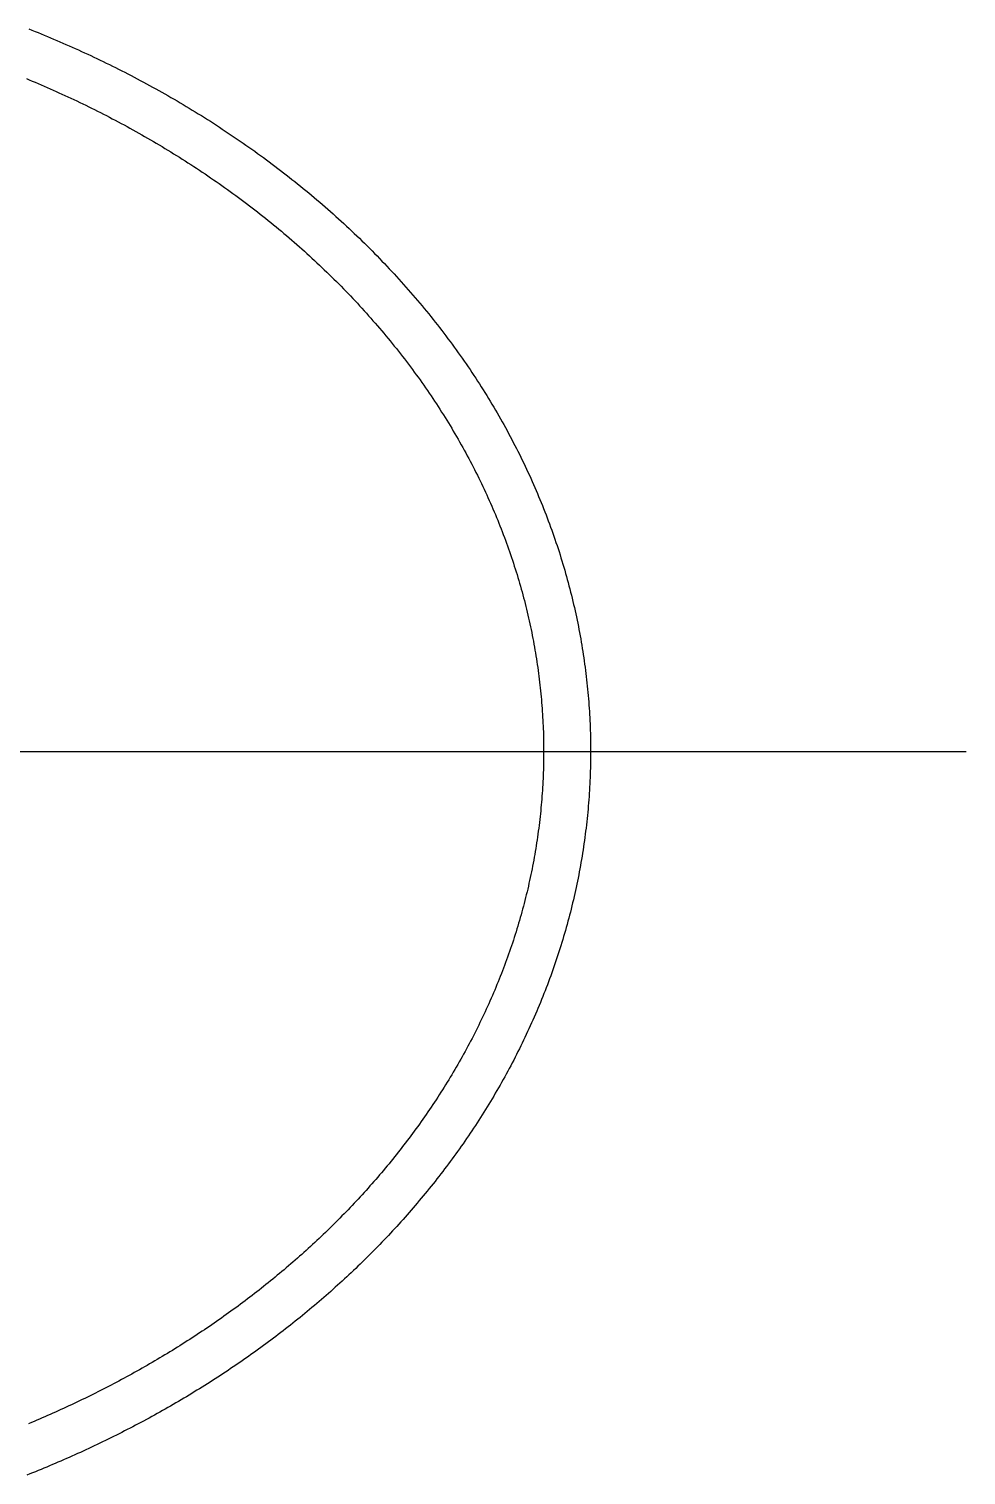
# Model space of a CAD drawing. Extents: x -24.5 to 19.9, y -16.2 to 6.5.
# Drawn here: x 14.95 to 19.95, y -3.85 to 3.85 of the extents above; entities that cross this region are included whole.
import ezdxf

# ---------------------------------------------------------------- set-up
doc = ezdxf.new("R2010")
doc.units = 0
doc.linetypes.add('CENTER', pattern=[50.8, 31.75, -6.35, 6.35, -6.35])
doc.layers.get('0').update_dxf_attribs({"linetype": 'CONTINUOUS'})
doc.layers.add('CENTER', color=1, linetype='CENTER')

msp = doc.modelspace()

# ---------------------------------------------------------------- linework, layer by layer
at = {"color": 7}
for points in [[(14.9542, 3.84864, 0), (14.9706, 3.84209, 0), (14.9871, 3.83549, 0), (15.0036, 3.82882, 0), (15.02, 3.82209, 0), (15.0365, 3.81531, 0), (15.053, 3.80846, 0), (15.0695, 3.80156, 0), (15.086, 3.79459, 0), (15.1025, 3.78757, 0), (15.119, 3.78048, 0), (15.1355, 3.77334, 0), (15.152, 3.76613, 0), (15.1685, 3.75887, 0), (15.185, 3.75154, 0), (15.2016, 3.74415, 0), (15.2181, 3.7367, 0), (15.2346, 3.72919, 0), (15.2511, 3.72162, 0), (15.2676, 3.71399, 0), (15.2841, 3.70629, 0), (15.3006, 3.69853, 0), (15.3172, 3.69071, 0), (15.3337, 3.68283, 0), (15.3502, 3.67488, 0), (15.3667, 3.66687, 0), (15.3832, 3.6588, 0), (15.3997, 3.65067, 0), (15.4162, 3.64247, 0), (15.4326, 3.63421, 0), (15.4491, 3.62588, 0), (15.4656, 3.61749, 0), (15.482, 3.60904, 0), (15.4985, 3.60052, 0), (15.5149, 3.59193, 0), (15.5314, 3.58329, 0), (15.5478, 3.57457, 0), (15.5642, 3.5658, 0), (15.5806, 3.55695, 0), (15.597, 3.54805, 0), (15.6134, 3.53907, 0), (15.6298, 3.53004, 0), (15.6461, 3.52094, 0), (15.6624, 3.51177, 0), (15.6787, 3.50255, 0), (15.695, 3.49326, 0), (15.7113, 3.4839, 0), (15.7276, 3.47448, 0), (15.7438, 3.465, 0), (15.7601, 3.45545, 0), (15.7763, 3.44585, 0), (15.7924, 3.43617, 0), (15.8086, 3.42644, 0), (15.8247, 3.41664, 0), (15.8409, 3.40679, 0), (15.857, 3.39687, 0), (15.873, 3.38688, 0), (15.8891, 3.37684, 0), (15.9051, 3.36673, 0), (15.9211, 3.35656, 0), (15.9371, 3.34633, 0), (15.953, 3.33604, 0), (15.9689, 3.32569, 0), (15.9848, 3.31528, 0), (16.0007, 3.3048, 0), (16.0165, 3.29427, 0), (16.0323, 3.28367, 0), (16.048, 3.27302, 0), (16.0638, 3.2623, 0), (16.0795, 3.25152, 0), (16.0951, 3.24069, 0), (16.1108, 3.22979, 0), (16.1264, 3.21884, 0), (16.1419, 3.20782, 0), (16.1575, 3.19674, 0), (16.173, 3.18561, 0), (16.1884, 3.17442, 0), (16.2038, 3.16317, 0), (16.2192, 3.15185, 0), (16.2345, 3.14049, 0), (16.2498, 3.12906, 0), (16.2651, 3.11757, 0), (16.2803, 3.10603, 0), (16.2955, 3.09442, 0), (16.3106, 3.08276, 0), (16.3257, 3.07105, 0), (16.3408, 3.05927, 0), (16.3558, 3.04744, 0), (16.3708, 3.03555, 0), (16.3857, 3.0236, 0), (16.4006, 3.01159, 0), (16.4154, 2.99953, 0), (16.4302, 2.98742, 0), (16.4449, 2.97524, 0), (16.4596, 2.96301, 0), (16.4742, 2.95072, 0), (16.4888, 2.93838, 0), (16.5033, 2.92598, 0), (16.5178, 2.91353, 0), (16.5322, 2.90101, 0), (16.5466, 2.88845, 0), (16.5609, 2.87583, 0), (16.5752, 2.86315, 0), (16.5894, 2.85042, 0), (16.6036, 2.83763, 0), (16.6177, 2.82479, 0), (16.6317, 2.8119, 0), (16.6457, 2.79896, 0), (16.6596, 2.78596, 0), (16.6735, 2.77291, 0), (16.6873, 2.75981, 0), (16.7011, 2.74666, 0), (16.7148, 2.73346, 0), (16.7284, 2.72021, 0), (16.742, 2.70692, 0), (16.7555, 2.69357, 0), (16.7689, 2.68017, 0), (16.7823, 2.66673, 0), (16.7956, 2.65324, 0), (16.8089, 2.6397, 0), (16.8221, 2.62611, 0), (16.8352, 2.61248, 0), (16.8483, 2.5988, 0), (16.8613, 2.58508, 0), (16.8743, 2.57131, 0), (16.8871, 2.5575, 0), (16.8999, 2.54364, 0), (16.9127, 2.52974, 0), (16.9254, 2.5158, 0), (16.938, 2.50181, 0), (16.9505, 2.48778, 0), (16.963, 2.47371, 0), (16.9754, 2.45959, 0), (16.9878, 2.44544, 0), (17, 2.43124, 0), (17.0122, 2.41701, 0), (17.0244, 2.40273, 0), (17.0364, 2.38841, 0), (17.0484, 2.37406, 0), (17.0603, 2.35967, 0), (17.0722, 2.34523, 0), (17.084, 2.33076, 0), (17.0957, 2.31625, 0), (17.1073, 2.30171, 0), (17.1189, 2.28713, 0), (17.1304, 2.27251, 0), (17.1418, 2.25786, 0), (17.1531, 2.24317, 0), (17.1644, 2.22844, 0), (17.1756, 2.21368, 0), (17.1867, 2.19889, 0), (17.1978, 2.18406, 0), (17.2087, 2.1692, 0), (17.2196, 2.15431, 0), (17.2304, 2.13938, 0), (17.2412, 2.12443, 0), (17.2518, 2.10944, 0), (17.2624, 2.09442, 0), (17.2729, 2.07937, 0), (17.2833, 2.06428, 0), (17.2937, 2.04917, 0), (17.304, 2.03403, 0), (17.3141, 2.01886, 0), (17.3243, 2.00366, 0), (17.3343, 1.98843, 0), (17.3442, 1.97318, 0), (17.3541, 1.9579, 0), (17.3639, 1.94258, 0), (17.3736, 1.92724, 0), (17.3832, 1.91188, 0), (17.3928, 1.89648, 0), (17.4022, 1.88106, 0), (17.4116, 1.86561, 0), (17.4209, 1.85013, 0), (17.4301, 1.83463, 0), (17.4393, 1.8191, 0), (17.4484, 1.80354, 0), (17.4574, 1.78796, 0), (17.4663, 1.77236, 0), (17.4751, 1.75672, 0), (17.4838, 1.74107, 0), (17.4925, 1.72539, 0), (17.5011, 1.70968, 0), (17.5096, 1.69395, 0), (17.518, 1.6782, 0), (17.5264, 1.66242, 0), (17.5347, 1.64662, 0), (17.5429, 1.6308, 0), (17.551, 1.61495, 0), (17.559, 1.59909, 0), (17.5669, 1.5832, 0), (17.5748, 1.56728, 0), (17.5826, 1.55135, 0), (17.5903, 1.5354, 0), (17.5979, 1.51942, 0), (17.6055, 1.50343, 0), (17.6129, 1.48741, 0), (17.6203, 1.47137, 0), (17.6276, 1.45532, 0), (17.6348, 1.43924, 0), (17.6419, 1.42315, 0), (17.649, 1.40703, 0), (17.656, 1.3909, 0), (17.6629, 1.37475, 0), (17.6697, 1.35858, 0), (17.6764, 1.34239, 0), (17.683, 1.32619, 0), (17.6896, 1.30997, 0), (17.6961, 1.29373, 0), (17.7025, 1.27747, 0), (17.7088, 1.2612, 0), (17.715, 1.24491, 0), (17.7212, 1.22861, 0), (17.7273, 1.21229, 0), (17.7332, 1.19595, 0), (17.7392, 1.1796, 0), (17.745, 1.16324, 0), (17.7507, 1.14686, 0), (17.7564, 1.13046, 0), (17.7619, 1.11406, 0), (17.7674, 1.09764, 0), (17.7728, 1.0812, 0), (17.7782, 1.06475, 0), (17.7834, 1.04829, 0), (17.7886, 1.03182, 0), (17.7936, 1.01533, 0), (17.7986, 0.998838, 0), (17.8035, 0.98233, 0), (17.8084, 0.965811, 0), (17.8131, 0.949281, 0), (17.8178, 0.932741, 0), (17.8223, 0.91619, 0), (17.8268, 0.899629, 0), (17.8312, 0.883057, 0), (17.8356, 0.866476, 0), (17.8398, 0.849886, 0), (17.844, 0.833286, 0), (17.848, 0.816677, 0), (17.852, 0.800059, 0), (17.8559, 0.783432, 0), (17.8598, 0.766796, 0), (17.8635, 0.750152, 0), (17.8672, 0.7335, 0), (17.8708, 0.71684, 0), (17.8743, 0.700172, 0), (17.8777, 0.683497, 0), (17.881, 0.666814, 0), (17.8842, 0.650124, 0), (17.8874, 0.633427, 0), (17.8905, 0.616724, 0), (17.8935, 0.600013, 0), (17.8964, 0.583297, 0), (17.8992, 0.566574, 0), (17.902, 0.549846, 0), (17.9047, 0.533111, 0), (17.9072, 0.516371, 0), (17.9097, 0.499626, 0), (17.9122, 0.482876, 0), (17.9145, 0.46612, 0), (17.9168, 0.44936, 0), (17.9189, 0.432596, 0), (17.921, 0.415827, 0), (17.923, 0.399054, 0), (17.9249, 0.382277, 0), (17.9268, 0.365497, 0), (17.9285, 0.348713, 0), (17.9302, 0.331925, 0), (17.9318, 0.315135, 0), (17.9333, 0.298341, 0), (17.9347, 0.281545, 0), (17.9361, 0.264747, 0), (17.9373, 0.247946, 0), (17.9385, 0.231143, 0), (17.9396, 0.214339, 0), (17.9406, 0.197532, 0), (17.9416, 0.180724, 0), (17.9424, 0.163915, 0), (17.9432, 0.147105, 0), (17.9438, 0.130294, 0), (17.9444, 0.113482, 0), (17.945, 0.09667, 0), (17.9454, 0.079858, 0), (17.9457, 0.063045, 0), (17.946, 0.046233, 0), (17.9462, 0.029421, 0), (17.9463, 0.012608, 0), (17.9463, -0.004206, 0), (17.9463, -0.021021, 0), (17.9461, -0.037836, 0), (17.9459, -0.054651, 0), (17.9456, -0.071466, 0), (17.9452, -0.08828, 0), (17.9447, -0.105093, 0), (17.9441, -0.121905, 0), (17.9435, -0.138715, 0), (17.9428, -0.155523, 0), (17.9419, -0.172328, 0), (17.9411, -0.189131, 0), (17.9401, -0.20593, 0), (17.939, -0.222725, 0), (17.9379, -0.239517, 0), (17.9367, -0.256304, 0), (17.9353, -0.273087, 0), (17.934, -0.289865, 0), (17.9325, -0.306637, 0), (17.9309, -0.323403, 0), (17.9293, -0.340164, 0), (17.9276, -0.356918, 0), (17.9258, -0.373665, 0), (17.9239, -0.390405, 0), (17.922, -0.407137, 0), (17.9199, -0.423861, 0), (17.9178, -0.440577, 0), (17.9156, -0.457284, 0), (17.9133, -0.473983, 0), (17.9109, -0.490672, 0), (17.9085, -0.507351, 0), (17.906, -0.52402, 0), (17.9034, -0.540679, 0), (17.9007, -0.557327, 0), (17.8979, -0.573963, 0), (17.8951, -0.590588, 0), (17.8921, -0.607201, 0), (17.8891, -0.623802, 0), (17.886, -0.640391, 0), (17.8829, -0.656966, 0), (17.8796, -0.673528, 0), (17.8763, -0.690076, 0), (17.8729, -0.70661, 0), (17.8694, -0.723129, 0), (17.8658, -0.739634, 0), (17.8621, -0.756124, 0), (17.8584, -0.772598, 0), (17.8546, -0.789056, 0), (17.8507, -0.805498, 0), (17.8467, -0.821923, 0), (17.8427, -0.838332, 0), (17.8386, -0.854723, 0), (17.8344, -0.871096, 0), (17.8301, -0.887451, 0), (17.8257, -0.903788, 0), (17.8213, -0.920106, 0), (17.8167, -0.936405, 0), (17.8121, -0.952684, 0), (17.8074, -0.968942, 0), (17.8027, -0.985179, 0), (17.7978, -1.00139, 0), (17.7929, -1.01759, 0), (17.7879, -1.03376, 0), (17.7829, -1.0499, 0), (17.7777, -1.06602, 0), (17.7725, -1.08212, 0), (17.7672, -1.0982, 0), (17.7618, -1.11425, 0), (17.7564, -1.13027, 0), (17.7509, -1.14628, 0), (17.7453, -1.16225, 0), (17.7396, -1.1782, 0), (17.7338, -1.19412, 0), (17.728, -1.21002, 0), (17.7221, -1.22589, 0), (17.7162, -1.24173, 0), (17.7101, -1.25754, 0), (17.704, -1.27333, 0), (17.6978, -1.28909, 0), (17.6916, -1.30482, 0), (17.6852, -1.32051, 0), (17.6789, -1.33619, 0), (17.6724, -1.35183, 0), (17.6658, -1.36744, 0), (17.6592, -1.38302, 0), (17.6526, -1.39857, 0), (17.6458, -1.41408, 0), (17.639, -1.42957, 0), (17.6321, -1.44503, 0), (17.6252, -1.46045, 0), (17.6182, -1.47584, 0), (17.6111, -1.49119, 0), (17.6039, -1.50652, 0), (17.5967, -1.52181, 0), (17.5894, -1.53706, 0), (17.5821, -1.55229, 0), (17.5746, -1.56747, 0), (17.5671, -1.58262, 0), (17.5596, -1.59774, 0), (17.552, -1.61282, 0), (17.5443, -1.62787, 0), (17.5366, -1.64287, 0), (17.5288, -1.65785, 0), (17.5209, -1.67278, 0), (17.513, -1.68768, 0), (17.505, -1.70254, 0), (17.4969, -1.71736, 0), (17.4888, -1.73214, 0), (17.4806, -1.74688, 0), (17.4724, -1.76159, 0), (17.4641, -1.77625, 0), (17.4557, -1.79087, 0), (17.4473, -1.80546, 0), (17.4388, -1.82, 0), (17.4302, -1.8345, 0), (17.4216, -1.84897, 0), (17.413, -1.86339, 0), (17.4042, -1.87776, 0), (17.3955, -1.8921, 0), (17.3866, -1.90639, 0), (17.3777, -1.92063, 0), (17.3688, -1.93483, 0), (17.3598, -1.94899, 0), (17.3507, -1.96311, 0), (17.3416, -1.97718, 0), (17.3325, -1.9912, 0), (17.3233, -2.00519, 0), (17.314, -2.01912, 0), (17.3047, -2.03302, 0), (17.2953, -2.04687, 0), (17.2859, -2.06068, 0), (17.2764, -2.07444, 0), (17.2669, -2.08816, 0), (17.2573, -2.10183, 0), (17.2477, -2.11546, 0), (17.238, -2.12905, 0), (17.2283, -2.14259, 0), (17.2185, -2.15609, 0), (17.2086, -2.16955, 0), (17.1988, -2.18296, 0), (17.1888, -2.19633, 0), (17.1788, -2.20965, 0), (17.1688, -2.22293, 0), (17.1587, -2.23617, 0), (17.1486, -2.24936, 0), (17.1384, -2.26251, 0), (17.1282, -2.27561, 0), (17.1179, -2.28867, 0), (17.1076, -2.30169, 0), (17.0973, -2.31466, 0), (17.0869, -2.32759, 0), (17.0764, -2.34047, 0), (17.0659, -2.35332, 0), (17.0553, -2.36611, 0), (17.0447, -2.37886, 0), (17.0341, -2.39157, 0), (17.0234, -2.40424, 0), (17.0127, -2.41686, 0), (17.0019, -2.42944, 0), (16.9911, -2.44197, 0), (16.9802, -2.45446, 0), (16.9693, -2.46691, 0), (16.9584, -2.47931, 0), (16.9474, -2.49166, 0), (16.9363, -2.50398, 0), (16.9253, -2.51625, 0), (16.9141, -2.52847, 0), (16.903, -2.54066, 0), (16.8918, -2.55279, 0), (16.8805, -2.56489, 0), (16.8692, -2.57694, 0), (16.8579, -2.58895, 0), (16.8465, -2.60091, 0), (16.8351, -2.61283, 0), (16.8237, -2.6247, 0), (16.8122, -2.63653, 0), (16.8006, -2.64832, 0), (16.7891, -2.66006, 0), (16.7775, -2.67176, 0), (16.7658, -2.68342, 0), (16.7541, -2.69503, 0), (16.7424, -2.70659, 0), (16.7306, -2.71812, 0), (16.7188, -2.7296, 0), (16.707, -2.74104, 0), (16.6951, -2.75243, 0), (16.6832, -2.76379, 0), (16.6712, -2.7751, 0), (16.6592, -2.78637, 0), (16.6472, -2.79759, 0), (16.6351, -2.80877, 0), (16.623, -2.81991, 0), (16.6109, -2.83101, 0), (16.5987, -2.84206, 0), (16.5865, -2.85307, 0), (16.5742, -2.86404, 0), (16.5619, -2.87496, 0), (16.5496, -2.88585, 0), (16.5372, -2.89669, 0), (16.5248, -2.90748, 0), (16.5124, -2.91824, 0), (16.4999, -2.92895, 0), (16.4874, -2.93962, 0), (16.4749, -2.95024, 0), (16.4623, -2.96083, 0), (16.4497, -2.97137, 0), (16.437, -2.98186, 0), (16.4244, -2.99232, 0), (16.4117, -3.00273, 0), (16.3989, -3.0131, 0), (16.3861, -3.02343, 0), (16.3733, -3.03371, 0), (16.3605, -3.04395, 0), (16.3476, -3.05415, 0), (16.3347, -3.06431, 0), (16.3217, -3.07442, 0), (16.3087, -3.08449, 0), (16.2957, -3.09452, 0), (16.2827, -3.10451, 0), (16.2696, -3.11445, 0), (16.2565, -3.12435, 0), (16.2434, -3.13421, 0), (16.2302, -3.14402, 0), (16.217, -3.1538, 0), (16.2038, -3.16353, 0), (16.1905, -3.17321, 0), (16.1772, -3.18286, 0), (16.1639, -3.19246, 0), (16.1506, -3.20202, 0), (16.1372, -3.21154, 0), (16.1238, -3.22101, 0), (16.1103, -3.23044, 0), (16.0969, -3.23983, 0), (16.0834, -3.24918, 0), (16.0699, -3.25848, 0), (16.0563, -3.26775, 0), (16.0427, -3.27696, 0), (16.0291, -3.28614, 0), (16.0155, -3.29527, 0), (16.0018, -3.30437, 0), (15.9881, -3.31341, 0), (15.9744, -3.32242, 0), (15.9606, -3.33138, 0), (15.9469, -3.34031, 0), (15.9331, -3.34918, 0), (15.9192, -3.35802, 0), (15.9054, -3.36681, 0), (15.8915, -3.37557, 0), (15.8776, -3.38427, 0), (15.8637, -3.39294, 0), (15.8497, -3.40156, 0), (15.8357, -3.41015, 0), (15.8217, -3.41868, 0), (15.8077, -3.42718, 0), (15.7936, -3.43563, 0), (15.7796, -3.44404, 0), (15.7654, -3.45241, 0), (15.7513, -3.46073, 0), (15.7372, -3.46901, 0), (15.723, -3.47725, 0), (15.7088, -3.48544, 0), (15.6946, -3.49359, 0), (15.6804, -3.5017, 0), (15.6661, -3.50977, 0), (15.6518, -3.51779, 0), (15.6375, -3.52577, 0), (15.6232, -3.53371, 0), (15.6088, -3.5416, 0), (15.5945, -3.54946, 0), (15.5801, -3.55727, 0), (15.5657, -3.56503, 0), (15.5512, -3.57276, 0), (15.5368, -3.58044, 0), (15.5223, -3.58808, 0), (15.5078, -3.59567, 0), (15.4933, -3.60323, 0), (15.4788, -3.61074, 0), (15.4642, -3.61821, 0), (15.4496, -3.62563, 0), (15.435, -3.63302, 0), (15.4204, -3.64036, 0), (15.4058, -3.64766, 0), (15.3911, -3.65491, 0), (15.3765, -3.66213, 0), (15.3618, -3.6693, 0), (15.3471, -3.67643, 0), (15.3324, -3.68352, 0), (15.3176, -3.69056, 0), (15.3029, -3.69756, 0), (15.2881, -3.70452, 0), (15.2733, -3.71144, 0), (15.2585, -3.71832, 0), (15.2436, -3.72515, 0), (15.2288, -3.73194, 0), (15.2139, -3.73869, 0), (15.199, -3.7454, 0), (15.1841, -3.75207, 0), (15.1692, -3.75869, 0), (15.1543, -3.76527, 0), (15.1394, -3.77181, 0), (15.1244, -3.77831, 0), (15.1094, -3.78477, 0), (15.0944, -3.79118, 0), (15.0794, -3.79755, 0), (15.0644, -3.80388, 0), (15.0493, -3.81017, 0), (15.0343, -3.81642, 0), (15.0192, -3.82262, 0), (15.0041, -3.82879, 0), (14.989, -3.83491, 0), (14.9739, -3.84099, 0), (14.9588, -3.84702, 0), (14.9437, -3.85302, 0)], [(14.9409, 3.58429, 0), (14.9567, 3.57773, 0), (14.9725, 3.57112, 0), (14.9883, 3.56445, 0), (15.0041, 3.55772, 0), (15.0199, 3.55093, 0), (15.0358, 3.54409, 0), (15.0516, 3.53719, 0), (15.0674, 3.53023, 0), (15.0832, 3.52321, 0), (15.099, 3.51614, 0), (15.1148, 3.509, 0), (15.1307, 3.50181, 0), (15.1465, 3.49456, 0), (15.1623, 3.48726, 0), (15.1781, 3.47989, 0), (15.1939, 3.47246, 0), (15.2097, 3.46498, 0), (15.2255, 3.45743, 0), (15.2413, 3.44983, 0), (15.2571, 3.44217, 0), (15.2729, 3.43445, 0), (15.2887, 3.42666, 0), (15.3044, 3.41882, 0), (15.3202, 3.41092, 0), (15.336, 3.40296, 0), (15.3517, 3.39493, 0), (15.3674, 3.38685, 0), (15.3832, 3.3787, 0), (15.3989, 3.3705, 0), (15.4146, 3.36223, 0), (15.4303, 3.3539, 0), (15.446, 3.34551, 0), (15.4617, 3.33706, 0), (15.4773, 3.32855, 0), (15.493, 3.31998, 0), (15.5086, 3.31134, 0), (15.5242, 3.30265, 0), (15.5398, 3.2939, 0), (15.5554, 3.28508, 0), (15.571, 3.27621, 0), (15.5865, 3.26727, 0), (15.6021, 3.25828, 0), (15.6176, 3.24923, 0), (15.6331, 3.24011, 0), (15.6485, 3.23094, 0), (15.664, 3.22171, 0), (15.6794, 3.21242, 0), (15.6948, 3.20307, 0), (15.7102, 3.19367, 0), (15.7255, 3.1842, 0), (15.7409, 3.17468, 0), (15.7562, 3.1651, 0), (15.7714, 3.15546, 0), (15.7867, 3.14576, 0), (15.8019, 3.13601, 0), (15.8171, 3.1262, 0), (15.8323, 3.11633, 0), (15.8474, 3.1064, 0), (15.8625, 3.09642, 0), (15.8776, 3.08638, 0), (15.8927, 3.07629, 0), (15.9077, 3.06614, 0), (15.9227, 3.05593, 0), (15.9376, 3.04566, 0), (15.9525, 3.03534, 0), (15.9674, 3.02497, 0), (15.9823, 3.01454, 0), (15.9971, 3.00405, 0), (16.0119, 2.99351, 0), (16.0266, 2.98291, 0), (16.0413, 2.97226, 0), (16.056, 2.96156, 0), (16.0706, 2.95079, 0), (16.0852, 2.93998, 0), (16.0998, 2.92911, 0), (16.1143, 2.91819, 0), (16.1288, 2.90721, 0), (16.1432, 2.89618, 0), (16.1576, 2.8851, 0), (16.1719, 2.87396, 0), (16.1862, 2.86277, 0), (16.2005, 2.85152, 0), (16.2147, 2.84023, 0), (16.2289, 2.82888, 0), (16.243, 2.81747, 0), (16.2571, 2.80602, 0), (16.2711, 2.79451, 0), (16.2851, 2.78295, 0), (16.2991, 2.77134, 0), (16.3129, 2.75968, 0), (16.3268, 2.74797, 0), (16.3406, 2.7362, 0), (16.3543, 2.72439, 0), (16.368, 2.71252, 0), (16.3816, 2.7006, 0), (16.3952, 2.68863, 0), (16.4088, 2.67661, 0), (16.4222, 2.66454, 0), (16.4357, 2.65242, 0), (16.449, 2.64025, 0), (16.4623, 2.62803, 0), (16.4756, 2.61577, 0), (16.4888, 2.60346, 0), (16.5019, 2.5911, 0), (16.515, 2.57869, 0), (16.528, 2.56624, 0), (16.541, 2.55375, 0), (16.5539, 2.54121, 0), (16.5667, 2.52862, 0), (16.5795, 2.51599, 0), (16.5922, 2.50332, 0), (16.6049, 2.4906, 0), (16.6175, 2.47784, 0), (16.63, 2.46503, 0), (16.6425, 2.45219, 0), (16.6549, 2.4393, 0), (16.6673, 2.42637, 0), (16.6796, 2.4134, 0), (16.6918, 2.40039, 0), (16.704, 2.38734, 0), (16.7161, 2.37425, 0), (16.7281, 2.36112, 0), (16.7401, 2.34796, 0), (16.752, 2.33475, 0), (16.7638, 2.32151, 0), (16.7756, 2.30822, 0), (16.7873, 2.2949, 0), (16.799, 2.28155, 0), (16.8106, 2.26815, 0), (16.8221, 2.25473, 0), (16.8335, 2.24126, 0), (16.8449, 2.22776, 0), (16.8562, 2.21423, 0), (16.8674, 2.20066, 0), (16.8786, 2.18705, 0), (16.8897, 2.17342, 0), (16.9007, 2.15975, 0), (16.9117, 2.14605, 0), (16.9226, 2.13231, 0), (16.9334, 2.11854, 0), (16.9442, 2.10475, 0), (16.9549, 2.09092, 0), (16.9655, 2.07706, 0), (16.976, 2.06317, 0), (16.9865, 2.04925, 0), (16.9969, 2.0353, 0), (17.0072, 2.02132, 0), (17.0174, 2.00731, 0), (17.0276, 1.99328, 0), (17.0377, 1.97921, 0), (17.0477, 1.96512, 0), (17.0576, 1.951, 0), (17.0675, 1.93686, 0), (17.0773, 1.92269, 0), (17.087, 1.90849, 0), (17.0967, 1.89427, 0), (17.1062, 1.88002, 0), (17.1157, 1.86575, 0), (17.1251, 1.85146, 0), (17.1345, 1.83714, 0), (17.1437, 1.8228, 0), (17.1529, 1.80843, 0), (17.162, 1.79404, 0), (17.171, 1.77963, 0), (17.18, 1.76519, 0), (17.1889, 1.75073, 0), (17.1977, 1.73624, 0), (17.2064, 1.72174, 0), (17.2151, 1.70721, 0), (17.2236, 1.69266, 0), (17.2321, 1.67808, 0), (17.2406, 1.66349, 0), (17.2489, 1.64887, 0), (17.2572, 1.63423, 0), (17.2654, 1.61957, 0), (17.2735, 1.60489, 0), (17.2815, 1.59019, 0), (17.2895, 1.57547, 0), (17.2974, 1.56073, 0), (17.3052, 1.54597, 0), (17.3129, 1.53119, 0), (17.3206, 1.5164, 0), (17.3282, 1.50158, 0), (17.3357, 1.48674, 0), (17.3431, 1.47189, 0), (17.3504, 1.45702, 0), (17.3577, 1.44213, 0), (17.3649, 1.42722, 0), (17.372, 1.41229, 0), (17.3791, 1.39735, 0), (17.3861, 1.38239, 0), (17.393, 1.36741, 0), (17.3998, 1.35242, 0), (17.4065, 1.33741, 0), (17.4132, 1.32239, 0), (17.4197, 1.30735, 0), (17.4263, 1.29229, 0), (17.4327, 1.27722, 0), (17.439, 1.26214, 0), (17.4453, 1.24704, 0), (17.4515, 1.23192, 0), (17.4576, 1.2168, 0), (17.4637, 1.20165, 0), (17.4696, 1.1865, 0), (17.4755, 1.17133, 0), (17.4813, 1.15615, 0), (17.4871, 1.14095, 0), (17.4927, 1.12574, 0), (17.4983, 1.11052, 0), (17.5038, 1.09529, 0), (17.5092, 1.08005, 0), (17.5146, 1.06479, 0), (17.5198, 1.04953, 0), (17.525, 1.03425, 0), (17.5301, 1.01896, 0), (17.5352, 1.00366, 0), (17.5401, 0.988354, 0), (17.545, 0.973035, 0), (17.5498, 0.957706, 0), (17.5545, 0.942367, 0), (17.5592, 0.92702, 0), (17.5637, 0.911664, 0), (17.5682, 0.8963, 0), (17.5726, 0.880927, 0), (17.577, 0.865546, 0), (17.5812, 0.850157, 0), (17.5854, 0.83476, 0), (17.5895, 0.819356, 0), (17.5935, 0.803944, 0), (17.5975, 0.788524, 0), (17.6013, 0.773097, 0), (17.6051, 0.757664, 0), (17.6088, 0.742223, 0), (17.6125, 0.726776, 0), (17.616, 0.711322, 0), (17.6195, 0.695861, 0), (17.6229, 0.680395, 0), (17.6262, 0.664922, 0), (17.6295, 0.649443, 0), (17.6326, 0.633959, 0), (17.6357, 0.618469, 0), (17.6387, 0.602974, 0), (17.6417, 0.587473, 0), (17.6445, 0.571967, 0), (17.6473, 0.556456, 0), (17.65, 0.54094, 0), (17.6527, 0.52542, 0), (17.6552, 0.509895, 0), (17.6577, 0.494366, 0), (17.6601, 0.478833, 0), (17.6624, 0.463295, 0), (17.6647, 0.447754, 0), (17.6668, 0.432209, 0), (17.6689, 0.416661, 0), (17.6709, 0.401109, 0), (17.6729, 0.385554, 0), (17.6747, 0.369996, 0), (17.6765, 0.354435, 0), (17.6782, 0.338872, 0), (17.6798, 0.323306, 0), (17.6814, 0.307737, 0), (17.6829, 0.292166, 0), (17.6843, 0.276593, 0), (17.6856, 0.261018, 0), (17.6868, 0.245442, 0), (17.688, 0.229863, 0), (17.6891, 0.214284, 0), (17.6901, 0.198703, 0), (17.691, 0.183121, 0), (17.6919, 0.167537, 0), (17.6927, 0.151954, 0), (17.6934, 0.136369, 0), (17.694, 0.120784, 0), (17.6946, 0.105199, 0), (17.6951, 0.089613, 0), (17.6955, 0.074028, 0), (17.6958, 0.058443, 0), (17.696, 0.042857, 0), (17.6962, 0.027273, 0), (17.6963, 0.011687, 0), (17.6963, -0.003899, 0), (17.6963, -0.019486, 0), (17.6961, -0.035074, 0), (17.6959, -0.050662, 0), (17.6956, -0.06625, 0), (17.6953, -0.081837, 0), (17.6948, -0.097423, 0), (17.6943, -0.113009, 0), (17.6937, -0.128593, 0), (17.693, -0.144175, 0), (17.6923, -0.159755, 0), (17.6914, -0.175333, 0), (17.6905, -0.190908, 0), (17.6896, -0.206481, 0), (17.6885, -0.22205, 0), (17.6874, -0.237616, 0), (17.6862, -0.253177, 0), (17.6849, -0.268735, 0), (17.6835, -0.284288, 0), (17.6821, -0.299836, 0), (17.6806, -0.31538, 0), (17.679, -0.330918, 0), (17.6773, -0.34645, 0), (17.6756, -0.361976, 0), (17.6737, -0.377496, 0), (17.6719, -0.393009, 0), (17.6699, -0.408515, 0), (17.6678, -0.424014, 0), (17.6657, -0.439506, 0), (17.6635, -0.454989, 0), (17.6613, -0.470465, 0), (17.6589, -0.485932, 0), (17.6565, -0.50139, 0), (17.654, -0.516839, 0), (17.6514, -0.532279, 0), (17.6488, -0.547709, 0), (17.6461, -0.563129, 0), (17.6433, -0.578538, 0), (17.6404, -0.593938, 0), (17.6374, -0.609326, 0), (17.6344, -0.624703, 0), (17.6313, -0.640068, 0), (17.6282, -0.655421, 0), (17.6249, -0.670763, 0), (17.6216, -0.686091, 0), (17.6182, -0.701407, 0), (17.6147, -0.71671, 0), (17.6112, -0.732, 0), (17.6076, -0.747276, 0), (17.6039, -0.762538, 0), (17.6001, -0.777785, 0), (17.5963, -0.793018, 0), (17.5924, -0.808236, 0), (17.5884, -0.823439, 0), (17.5843, -0.838626, 0), (17.5802, -0.853797, 0), (17.576, -0.868952, 0), (17.5717, -0.884091, 0), (17.5674, -0.899212, 0), (17.5629, -0.914314, 0), (17.5584, -0.929398, 0), (17.5539, -0.944463, 0), (17.5492, -0.959508, 0), (17.5445, -0.974534, 0), (17.5397, -0.989539, 0), (17.5349, -1.00452, 0), (17.5299, -1.01949, 0), (17.5249, -1.03443, 0), (17.5198, -1.04935, 0), (17.5147, -1.06426, 0), (17.5095, -1.07913, 0), (17.5042, -1.09399, 0), (17.4989, -1.10882, 0), (17.4934, -1.12363, 0), (17.4879, -1.13842, 0), (17.4824, -1.15318, 0), (17.4767, -1.16792, 0), (17.4711, -1.18264, 0), (17.4653, -1.19733, 0), (17.4595, -1.212, 0), (17.4536, -1.22664, 0), (17.4476, -1.24125, 0), (17.4416, -1.25584, 0), (17.4355, -1.27041, 0), (17.4293, -1.28494, 0), (17.4231, -1.29945, 0), (17.4168, -1.31393, 0), (17.4104, -1.32839, 0), (17.404, -1.34282, 0), (17.3975, -1.35722, 0), (17.3909, -1.37159, 0), (17.3843, -1.38593, 0), (17.3776, -1.40024, 0), (17.3709, -1.41452, 0), (17.3641, -1.42878, 0), (17.3572, -1.443, 0), (17.3503, -1.45719, 0), (17.3433, -1.47135, 0), (17.3362, -1.48549, 0), (17.3291, -1.49958, 0), (17.3219, -1.51365, 0), (17.3147, -1.52769, 0), (17.3074, -1.54169, 0), (17.3, -1.55566, 0), (17.2926, -1.5696, 0), (17.2851, -1.5835, 0), (17.2776, -1.59737, 0), (17.27, -1.61121, 0), (17.2623, -1.62501, 0), (17.2546, -1.63878, 0), (17.2468, -1.65251, 0), (17.239, -1.66621, 0), (17.2311, -1.67987, 0), (17.2231, -1.6935, 0), (17.2151, -1.70709, 0), (17.2071, -1.72064, 0), (17.1989, -1.73416, 0), (17.1908, -1.74764, 0), (17.1825, -1.76108, 0), (17.1743, -1.77448, 0), (17.1659, -1.78784, 0), (17.1575, -1.80116, 0), (17.1491, -1.81444, 0), (17.1406, -1.82769, 0), (17.132, -1.84089, 0), (17.1234, -1.85406, 0), (17.1148, -1.86719, 0), (17.1061, -1.88027, 0), (17.0973, -1.89332, 0), (17.0885, -1.90633, 0), (17.0797, -1.9193, 0), (17.0708, -1.93223, 0), (17.0618, -1.94512, 0), (17.0528, -1.95797, 0), (17.0438, -1.97078, 0), (17.0347, -1.98356, 0), (17.0255, -1.99629, 0), (17.0163, -2.00899, 0), (17.0071, -2.02164, 0), (16.9978, -2.03426, 0), (16.9884, -2.04683, 0), (16.9791, -2.05937, 0), (16.9696, -2.07187, 0), (16.9601, -2.08432, 0), (16.9506, -2.09674, 0), (16.941, -2.10912, 0), (16.9314, -2.12146, 0), (16.9217, -2.13376, 0), (16.912, -2.14602, 0), (16.9022, -2.15824, 0), (16.8924, -2.17042, 0), (16.8826, -2.18256, 0), (16.8727, -2.19466, 0), (16.8627, -2.20672, 0), (16.8527, -2.21875, 0), (16.8427, -2.23073, 0), (16.8326, -2.24267, 0), (16.8225, -2.25458, 0), (16.8123, -2.26644, 0), (16.8021, -2.27826, 0), (16.7919, -2.29005, 0), (16.7816, -2.30179, 0), (16.7713, -2.3135, 0), (16.7609, -2.32516, 0), (16.7505, -2.33679, 0), (16.74, -2.34837, 0), (16.7295, -2.35992, 0), (16.7189, -2.37142, 0), (16.7084, -2.38289, 0), (16.6977, -2.39431, 0), (16.6871, -2.4057, 0), (16.6764, -2.41705, 0), (16.6656, -2.42835, 0), (16.6548, -2.43962, 0), (16.644, -2.45085, 0), (16.6331, -2.46203, 0), (16.6222, -2.47318, 0), (16.6113, -2.48429, 0), (16.6003, -2.49535, 0), (16.5893, -2.50638, 0), (16.5782, -2.51736, 0), (16.5671, -2.52831, 0), (16.556, -2.53922, 0), (16.5448, -2.55009, 0), (16.5336, -2.56092, 0), (16.5224, -2.57171, 0), (16.5111, -2.58246, 0), (16.4998, -2.59317, 0), (16.4884, -2.60384, 0), (16.477, -2.61447, 0), (16.4656, -2.62507, 0), (16.4541, -2.63562, 0), (16.4426, -2.64614, 0), (16.431, -2.65662, 0), (16.4194, -2.66705, 0), (16.4078, -2.67745, 0), (16.3962, -2.68781, 0), (16.3845, -2.69813, 0), (16.3727, -2.70841, 0), (16.361, -2.71865, 0), (16.3492, -2.72885, 0), (16.3374, -2.73902, 0), (16.3255, -2.74914, 0), (16.3136, -2.75922, 0), (16.3016, -2.76927, 0), (16.2897, -2.77927, 0), (16.2777, -2.78924, 0), (16.2656, -2.79917, 0), (16.2536, -2.80906, 0), (16.2415, -2.8189, 0), (16.2293, -2.82871, 0), (16.2171, -2.83848, 0), (16.2049, -2.84821, 0), (16.1927, -2.8579, 0), (16.1804, -2.86755, 0), (16.1681, -2.87717, 0), (16.1558, -2.88674, 0), (16.1434, -2.89627, 0), (16.131, -2.90577, 0), (16.1186, -2.91522, 0), (16.1061, -2.92463, 0), (16.0936, -2.93401, 0), (16.0811, -2.94335, 0), (16.0686, -2.95264, 0), (16.056, -2.9619, 0), (16.0434, -2.97112, 0), (16.0307, -2.98029, 0), (16.018, -2.98943, 0), (16.0053, -2.99853, 0), (15.9926, -3.00759, 0), (15.9798, -3.01661, 0), (15.967, -3.02559, 0), (15.9542, -3.03453, 0), (15.9414, -3.04343, 0), (15.9285, -3.05229, 0), (15.9156, -3.06112, 0), (15.9026, -3.0699, 0), (15.8897, -3.07864, 0), (15.8767, -3.08734, 0), (15.8636, -3.09601, 0), (15.8506, -3.10463, 0), (15.8375, -3.11322, 0), (15.8244, -3.12176, 0), (15.8113, -3.13027, 0), (15.7981, -3.13873, 0), (15.7849, -3.14716, 0), (15.7717, -3.15554, 0), (15.7585, -3.16389, 0), (15.7452, -3.17219, 0), (15.7319, -3.18046, 0), (15.7186, -3.18869, 0), (15.7053, -3.19688, 0), (15.6919, -3.20502, 0), (15.6785, -3.21313, 0), (15.6651, -3.2212, 0), (15.6517, -3.22922, 0), (15.6382, -3.23721, 0), (15.6247, -3.24515, 0), (15.6112, -3.25306, 0), (15.5977, -3.26092, 0), (15.5841, -3.26875, 0), (15.5706, -3.27653, 0), (15.557, -3.28427, 0), (15.5433, -3.29198, 0), (15.5297, -3.29964, 0), (15.516, -3.30727, 0), (15.5023, -3.31485, 0), (15.4886, -3.32239, 0), (15.4749, -3.32989, 0), (15.4612, -3.33736, 0), (15.4474, -3.34478, 0), (15.4336, -3.35216, 0), (15.4198, -3.3595, 0), (15.4059, -3.36681, 0), (15.3921, -3.37407, 0), (15.3782, -3.38129, 0), (15.3643, -3.38847, 0), (15.3504, -3.39561, 0), (15.3364, -3.40272, 0), (15.3225, -3.40978, 0), (15.3085, -3.4168, 0), (15.2945, -3.42378, 0), (15.2805, -3.43072, 0), (15.2665, -3.43763, 0), (15.2524, -3.44449, 0), (15.2383, -3.45131, 0), (15.2242, -3.45809, 0), (15.2101, -3.46483, 0), (15.196, -3.47154, 0), (15.1819, -3.4782, 0), (15.1677, -3.48482, 0), (15.1535, -3.4914, 0), (15.1393, -3.49795, 0), (15.1251, -3.50445, 0), (15.1109, -3.51091, 0), (15.0966, -3.51734, 0), (15.0823, -3.52372, 0), (15.0681, -3.53007, 0), (15.0538, -3.53637, 0), (15.0394, -3.54263, 0), (15.0251, -3.54886, 0), (15.0108, -3.55504, 0), (14.9964, -3.56119, 0), (14.982, -3.56729, 0), (14.9676, -3.57336, 0), (14.9532, -3.57939, 0)]]:
    msp.add_polyline3d(points, dxfattribs=at)
at = {"layer": 'CENTER', "color": 1, "linetype": 'CENTER'}
msp.add_line((5.146501, 0), (19.946249, 0), dxfattribs=at)

doc.saveas('drawing.dxf')
